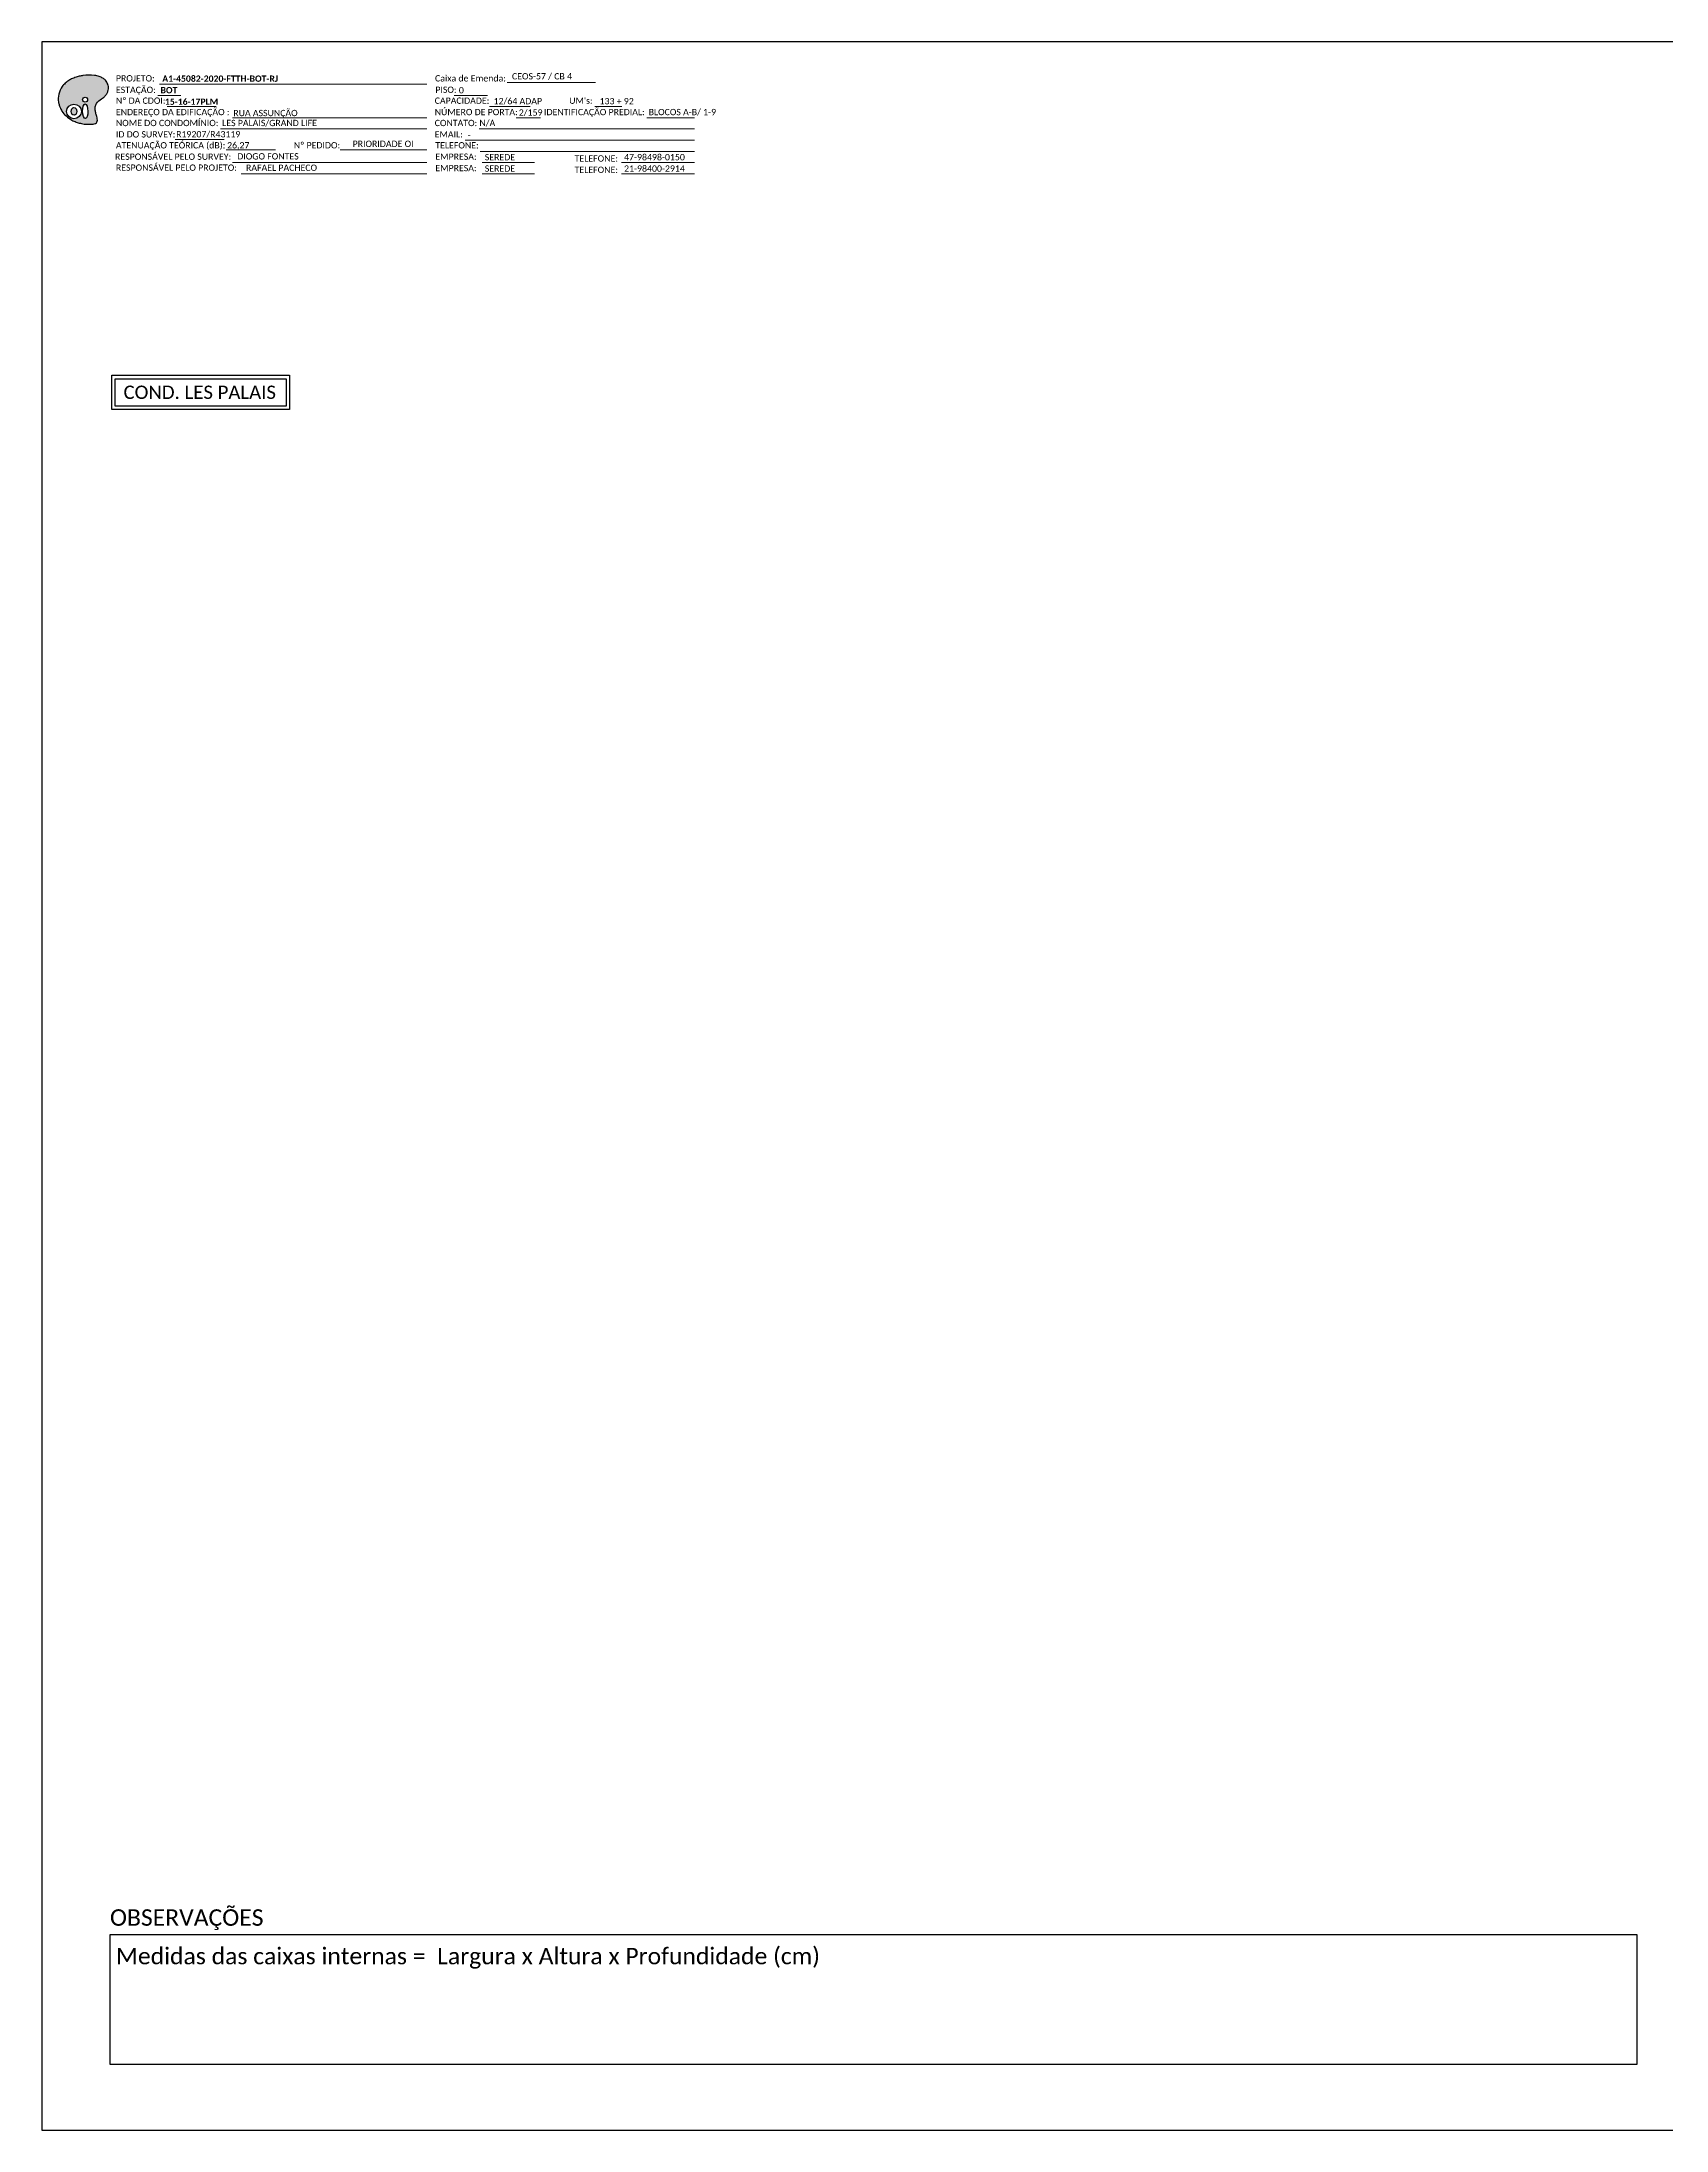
# Model space of a CAD drawing. Header units: inches. Extents: x 10034 to 13570, y 6075 to 9325.
# Drawn here: x 12732 to 13194, y 6075 to 6669 of the extents above; entities that cross this region are included whole.
import ezdxf
from ezdxf.enums import TextEntityAlignment as Align

# ---------------------------------------------------------------- set-up
doc = ezdxf.new("R2010")
doc.units = ezdxf.units.IN
doc.header["$MEASUREMENT"] = 0
doc.styles.add('WMF-Calibri0', font='CALIBRI.TTF')
doc.styles.add('WMF-Calibri1', font='CALIBRIB.TTF')

# ---------------------------------------------------------------- blocks, each defined once
blk = doc.blocks.new('OI')
h = blk.add_hatch(color=40)
edge = h.paths.add_edge_path()
edge.add_spline(control_points=[(4.35, -0.67), (3.92, -0.99), (3.26, -1.5), (2.81, -2.59), (2.9, -3.5), (3.06, -4.27), (3.31, -4.85), (3.37, -5.39), (3.4, -5.88), (3.2, -6.4), (2.54, -6.61), (1.65, -6.63), (0.55, -6.67), (-0.56, -6.42), (-1.61, -6.14), (-2.77, -5.61), (-3.92, -4.77), (-4.89, -3.7), (-5.34, -2.65), (-5.6, -1.94), (-5.85, -0.96), (-5.71, 0.47), (-5.1, 2.02), (-4.14, 3.02), (-3.3, 3.61), (-2.37, 4.16), (-1.36, 4.44), (-0.56, 4.7), (0.79, 4.85), (2.24, 4.97), (3.79, 4.57), (4.67, 4.21), (5.44, 3.65), (5.76, 2.99), (6.03, 2.21), (6.01, 1.46), (5.72, 0.64), (5.31, 0.08), (4.88, -0.38), (4.51, -0.55), (4.35, -0.67)], knot_values=[0, 0, 0, 0, 1.60434, 2.417191, 3.427595, 4.282808, 4.776746, 5.304182, 5.888771, 6.258406, 6.858137, 7.79129, 8.986195, 10.124242, 11.187857, 12.242908, 13.953784, 15.414161, 16.515391, 17.349188, 17.675853, 19.552021, 21.515531, 22.568638, 23.63245, 24.621084, 25.782718, 26.745347, 27.142653, 29.870543, 31.004649, 31.921532, 32.709589, 33.801391, 34.042471, 35.192333, 35.971461, 36.628871, 37.254359, 37.836911, 37.836911, 37.836911, 37.836911], degree=3, periodic=0)
h.paths.add_polyline_path([(1.13, -0.87, -1), (-0.04, -0.87, -1)], flags=16)
edge = h.paths.add_edge_path(flags=16)
edge.add_ellipse((0.56, -3.59), major_axis=(-0.02, 1.71), ratio=0.361305, start_angle=0, end_angle=360)
h.paths.add_polyline_path([(-0.36, -3.62, -1), (-3.8, -3.62, -1)], flags=16)
edge = h.paths.add_edge_path(flags=0)
edge.add_ellipse((-2.08, -3.62), major_axis=(0, 0.885), ratio=0.758294, start_angle=0, end_angle=360)
at = {"color": 40}
for centre, radius in [((-2.08, -3.62), 1.72), ((0.54, -0.87), 0.587)]:
    blk.add_circle(centre, radius, dxfattribs=at)
blk.add_ellipse((-2.08, -3.62), major_axis=(0, 0.885), ratio=0.758294, start_param=-3.141592653589792, end_param=3.141592653589792, dxfattribs=at)
blk.add_ellipse((0.56, -3.59), major_axis=(-0.02, 1.71), ratio=0.361305, dxfattribs=at)
at = {"color": 40, "start_tangent": (-0.800898, -0.598801), "end_tangent": (-0.800898, -0.598801)}
blk.add_spline([(4.35, -0.67), (3.2, -1.78), (2.9, -2.54), (2.92, -3.55), (3.12, -4.38), (3.28, -4.85), (3.37, -5.37), (3.35, -5.95), (3.2, -6.29), (2.66, -6.55), (1.73, -6.63), (0.54, -6.62), (-0.58, -6.41), (-1.6, -6.11), (-2.56, -5.67), (-3.95, -4.67), (-4.89, -3.56), (-5.37, -2.56), (-5.64, -1.78), (-5.72, -1.46), (-5.63, 0.42), (-4.84, 2.22), (-4.13, 2.99), (-3.27, 3.62), (-2.4, 4.09), (-1.3, 4.47), (-0.37, 4.72), (0.02, 4.77), (2.75, 4.8), (3.85, 4.53), (4.69, 4.16), (5.31, 3.68), (5.85, 2.73), (5.93, 2.5), (5.94, 1.35), (5.67, 0.62), (5.29, 0.08), (4.84, -0.36), (4.35, -0.67)], degree=3, dxfattribs=at)

msp = doc.modelspace()

# ---------------------------------------------------------------- linework, layer by layer
msp.add_lwpolyline([(12731.87, 6074.5), (13570.43, 6074.5), (13570.43, 6668.5), (12731.87, 6668.5), (12731.87, 6074.5)])
at = {"color": 7, "lineweight": 0}
for points in [[(12764.82, 6653.19), (12771.37, 6653.19)], [(12765.34, 6656.46), (12841.31, 6656.46)], [(12849.11, 6653.23), (12858.59, 6653.23)], [(12864.15, 6656.95), (12889.28, 6656.95)], [(12767.49, 6650.11), (12781.43, 6650.11)], [(12786.05, 6646.88), (12841.31, 6646.88)], [(12859.16, 6650.11), (12870.77, 6650.11)], [(12866.74, 6646.88), (12873.69, 6646.88)], [(12889.1, 6650.11), (12896.76, 6650.11)], [(12903.91, 6646.88), (12917.47, 6646.88)], [(12782.64, 6643.77), (12841.31, 6643.77)], [(12856.27, 6643.77), (12917.5, 6643.77)], [(12769.8, 6640.7), (12783.75, 6640.7)], [(12784.34, 6637.73), (12798.28, 6637.73)], [(12816.67, 6637.74), (12841.17, 6637.74)], [(12817.17, 6637.74), (12841.32, 6637.74)], [(12852.23, 6640.53), (12917.5, 6640.53)], [(12856.52, 6637.29), (12917.5, 6637.29)], [(12786.05, 6634.18), (12841.31, 6634.18)], [(12788.54, 6630.94), (12841.31, 6630.94)], [(12857.13, 6634.18), (12871.93, 6634.18)], [(12857.13, 6630.94), (12871.93, 6630.94)], [(12896.73, 6634.18), (12917.5, 6634.18)], [(12896.73, 6630.94), (12917.5, 6630.94)]]:
    msp.add_lwpolyline(points, dxfattribs=at)
for points in [[(12751.74, 6573.66), (12802.32, 6573.66), (12802.32, 6563.87), (12751.74, 6563.87)], [(12752.74, 6572.66), (12801.32, 6572.66), (12801.32, 6564.87), (12752.74, 6564.87)]]:
    msp.add_lwpolyline(points, close=True)
at = {"color": 0}
msp.add_lwpolyline([(12751.29, 6130.13), (13185.36, 6130.13), (13185.36, 6093.16), (12751.29, 6093.16)], close=True, dxfattribs=at)

# ---------------------------------------------------------------- block references
at = {"color": 7, "xscale": 1.213923925163966, "yscale": 1.213923925163726, "zscale": 1.213923925163967, "rotation": 0.1532896023734424}
msp.add_blockref('OI', (12743.54, 6653.09), dxfattribs=at)

# ---------------------------------------------------------------- texts
at = {"color": 7, "lineweight": 0, "style": 'WMF-Calibri0'}
for s, height, p in [('PROJETO:', 1.793, (12752.94, 6657.21)), ('Caixa de Emenda:', 1.7927, (12843.69, 6657.21)), ('ESTAÇÃO:', 1.793, (12752.94, 6653.93)), ('PISO:', 1.793, (12843.77, 6653.97)), ('Nº DA CDOI:', 1.7927, (12752.94, 6650.86)), ('ENDEREÇO DA EDIFICAÇÃO :', 1.7927, (12752.94, 6647.62)), ('CAPACIDADE:', 1.7927, (12843.59, 6650.86)), ('NÚMERO DE PORTA:', 1.7927, (12843.59, 6647.62)), ('IDENTIFICAÇÃO PREDIAL:', 1.7927, (12874.67, 6647.62)), ("UM's:", 1.793, (12881.83, 6650.86)), ('BLOCOS A-B/ 1-9', 1.7927, (12904.41, 6647.62)), ('NOME DO CONDOMÍNIO:', 1.7927, (12752.94, 6644.51)), ('ID DO SURVEY:', 1.7927, (12752.94, 6641.28)), ('LES PALAIS/GRAND LIFE', 1.7927, (12783.15, 6644.51)), ('CONTATO: N/A', 1.7927, (12843.59, 6644.51)), ('EMAIL:', 1.793, (12843.59, 6641.28)), ('RESPONSÁVEL PELO SURVEY:', 1.7927, (12752.7, 6634.93)), ('ATENUAÇÃO TEÓRICA (dB):', 1.7927, (12752.94, 6638.16)), ('26,27', 1.793, (12784.56, 6638.16)), ('Nº PEDIDO:', 1.793, (12803.53, 6638.17)), ('TELEFONE:', 1.793, (12843.77, 6638.16)), ('EMPRESA:', 1.793, (12843.77, 6634.93)), ('TELEFONE:', 1.793, (12883.37, 6634.42)), ('RESPONSÁVEL PELO PROJETO:', 1.7927, (12752.94, 6631.81)), ('EMPRESA:', 1.793, (12843.77, 6631.69)), ('TELEFONE:', 1.793, (12883.37, 6631.19)), ('COND. LES PALAIS', 3.7902, (12755.12, 6566.92))]:
    msp.add_text(s, height=height, dxfattribs=at).set_placement(p)
at = {"color": 7, "linetype": 'Continuous'}
for s, height, style, p in [('A1-45082-2020-FTTH-BOT-RJ', 1.7927, 'WMF-Calibri1', (12766.13, 6657.12)), ('CEOS-57 / CB 4', 1.7927, 'WMF-Calibri0', (12865.55, 6657.79)), ('BOT', 1.793, 'WMF-Calibri1', (12765.62, 6653.84)), ('0', 1.79, 'WMF-Calibri0', (12850.46, 6653.83)), ('RUA ASSUNÇÃO', 1.7927, 'WMF-Calibri0', (12786.32, 6647.34)), ('12/64 ADAP', 1.793, 'WMF-Calibri0', (12860.33, 6650.73)), ('2/159', 1.793, 'WMF-Calibri0', (12867.5, 6647.48)), ('133 + 92', 1.793, 'WMF-Calibri0', (12890.45, 6650.71)), ('R19207/R43119', 1.7927, 'WMF-Calibri0', (12770.07, 6641.31)), ('-', 1.79, 'WMF-Calibri0', (12852.94, 6641.13)), ('DIOGO FONTES', 1.7927, 'WMF-Calibri0', (12787.45, 6635.02)), ('SEREDE', 1.793, 'WMF-Calibri0', (12857.83, 6634.78)), ('47-98498-0150', 1.7927, 'WMF-Calibri0', (12897.43, 6634.78)), ('RAFAEL PACHECO', 1.7927, 'WMF-Calibri0', (12789.94, 6631.78)), ('SEREDE', 1.793, 'WMF-Calibri0', (12857.83, 6631.54)), ('21-98400-2914', 1.7927, 'WMF-Calibri0', (12897.43, 6631.54))]:
    msp.add_text(s, height=height, dxfattribs=dict(at, style=style)).set_placement(p)
at = {"color": 7, "linetype": 'Continuous', "style": 'WMF-Calibri1'}
msp.add_text('15-16-17PLM', height=1.7927, dxfattribs=at).set_placement((12774.46, 6650.57), align=Align.CENTER)
at = {"color": 7, "style": 'WMF-Calibri0'}
msp.add_text('PRIORIDADE OI', height=1.7927, dxfattribs=at).set_placement((12820.25, 6638.58))
at = {"style": 'WMF-Calibri0'}
msp.add_text('OBSERVAÇÕES', height=4.68, dxfattribs=at).set_placement((12751.26, 6132.66))
at = {"insert": (12752.96, 6126.38), "char_height": 4.68, "width": 432.4037, "attachment_point": 1, "style": 'WMF-Calibri0'}
msp.add_mtext('Medidas das caixas internas =  Largura x Altura x Profundidade (cm)', dxfattribs=at)

doc.saveas('drawing.dxf')
